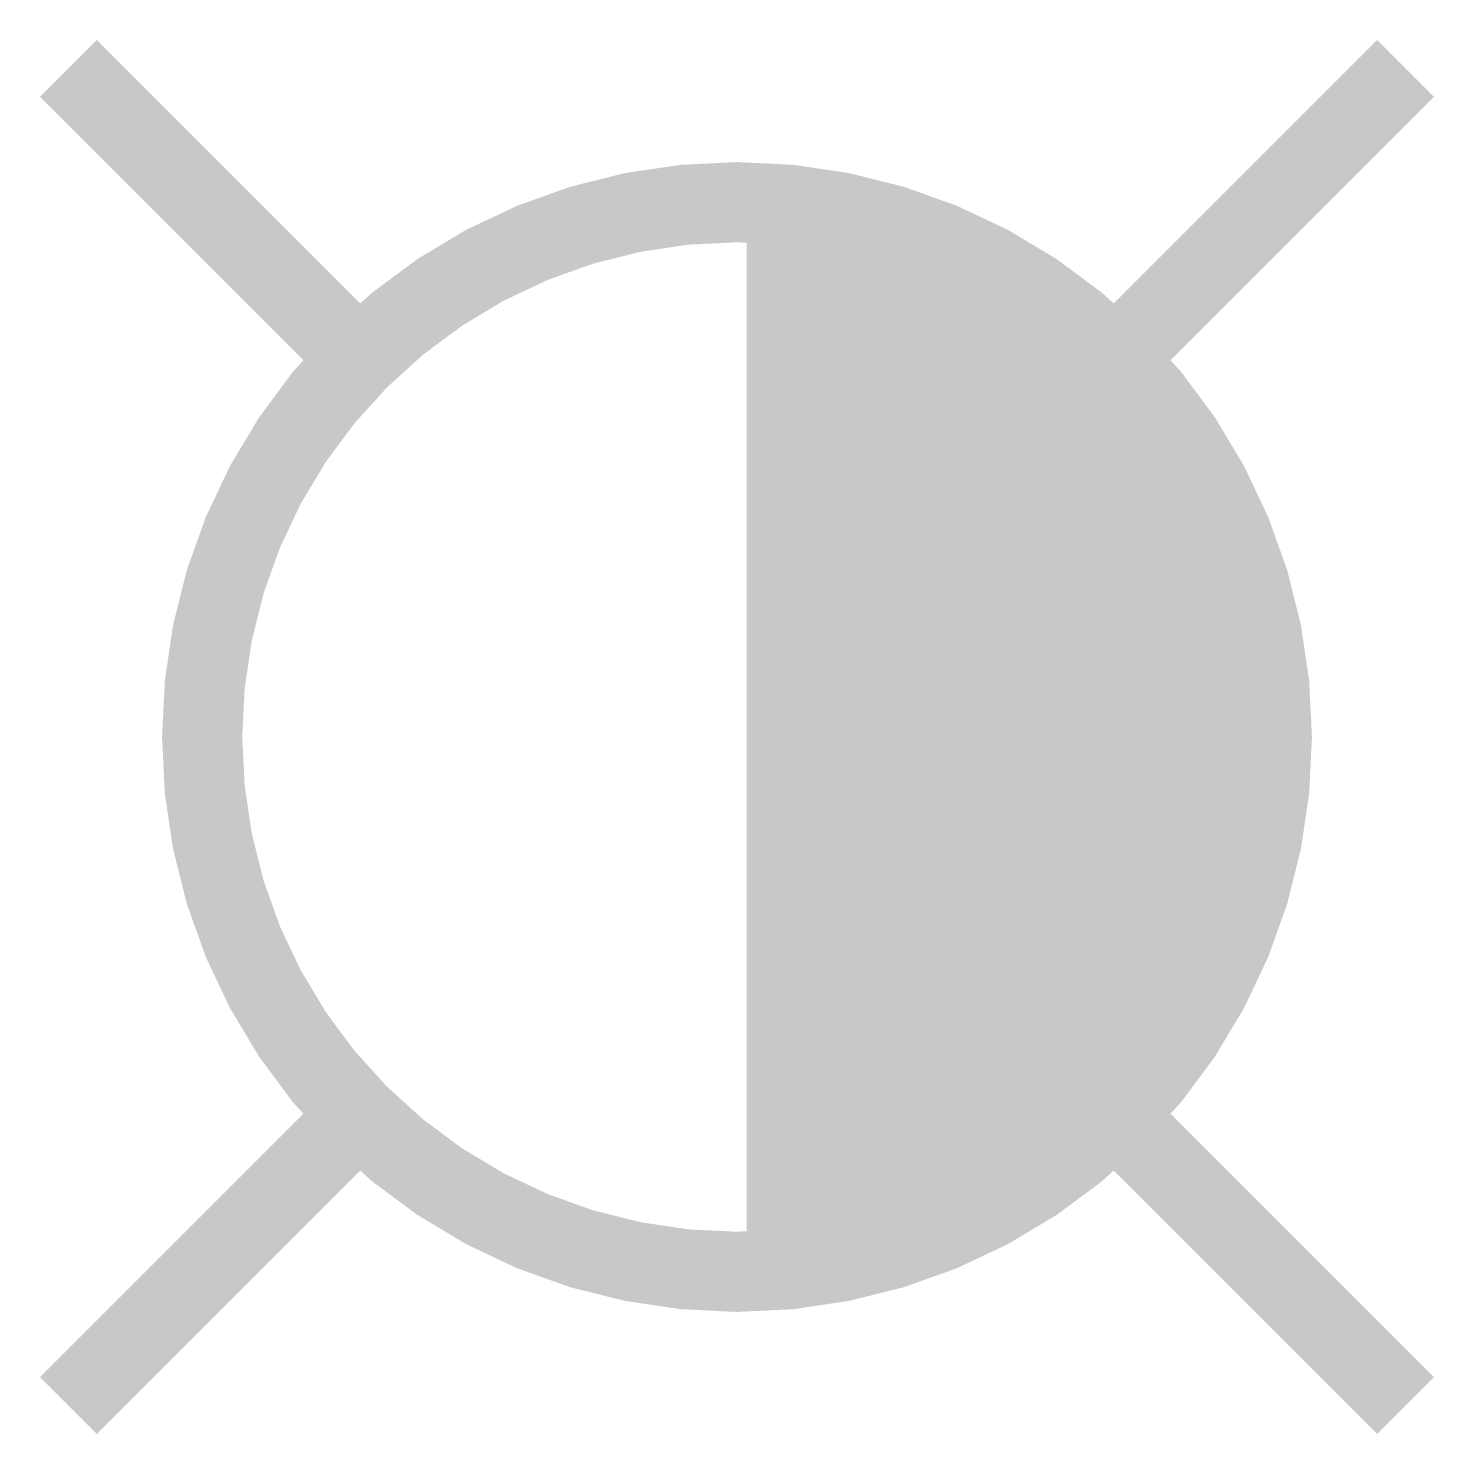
# Model space of a CAD drawing. Extents: x -0.03 to 5.27, y -0.04 to 5.26.
import ezdxf

# ---------------------------------------------------------------- set-up
doc = ezdxf.new("R2010")
doc.units = 0
doc.header["$MEASUREMENT"] = 0
doc.layers.get('0').update_dxf_attribs({"linetype": 'CONTINUOUS'})

msp = doc.modelspace()

# ---------------------------------------------------------------- linework, layer by layer
at = {"const_width": 0.3}
for points in [[(0.1154, 5.1115), (1.2012, 4.0257)], [(4.0296, 4.0257), (5.1154, 5.1115)], [(0.1154, 0.1115), (1.2012, 1.1973)], [(4.0296, 1.1973), (5.1154, 0.1115)]]:
    msp.add_lwpolyline(points, dxfattribs=at)
for points, const_width in [([(2.6154, 0.6115, 1), (2.6154, 4.6115, 1), (2.6154, 0.6115, 1)], 0.3), ([(2.6514, 1.5831, 1), (2.6514, 3.5831, 1)], 2)]:
    msp.add_lwpolyline(points, format="xyb", dxfattribs=dict(const_width=const_width))

doc.saveas('drawing.dxf')
